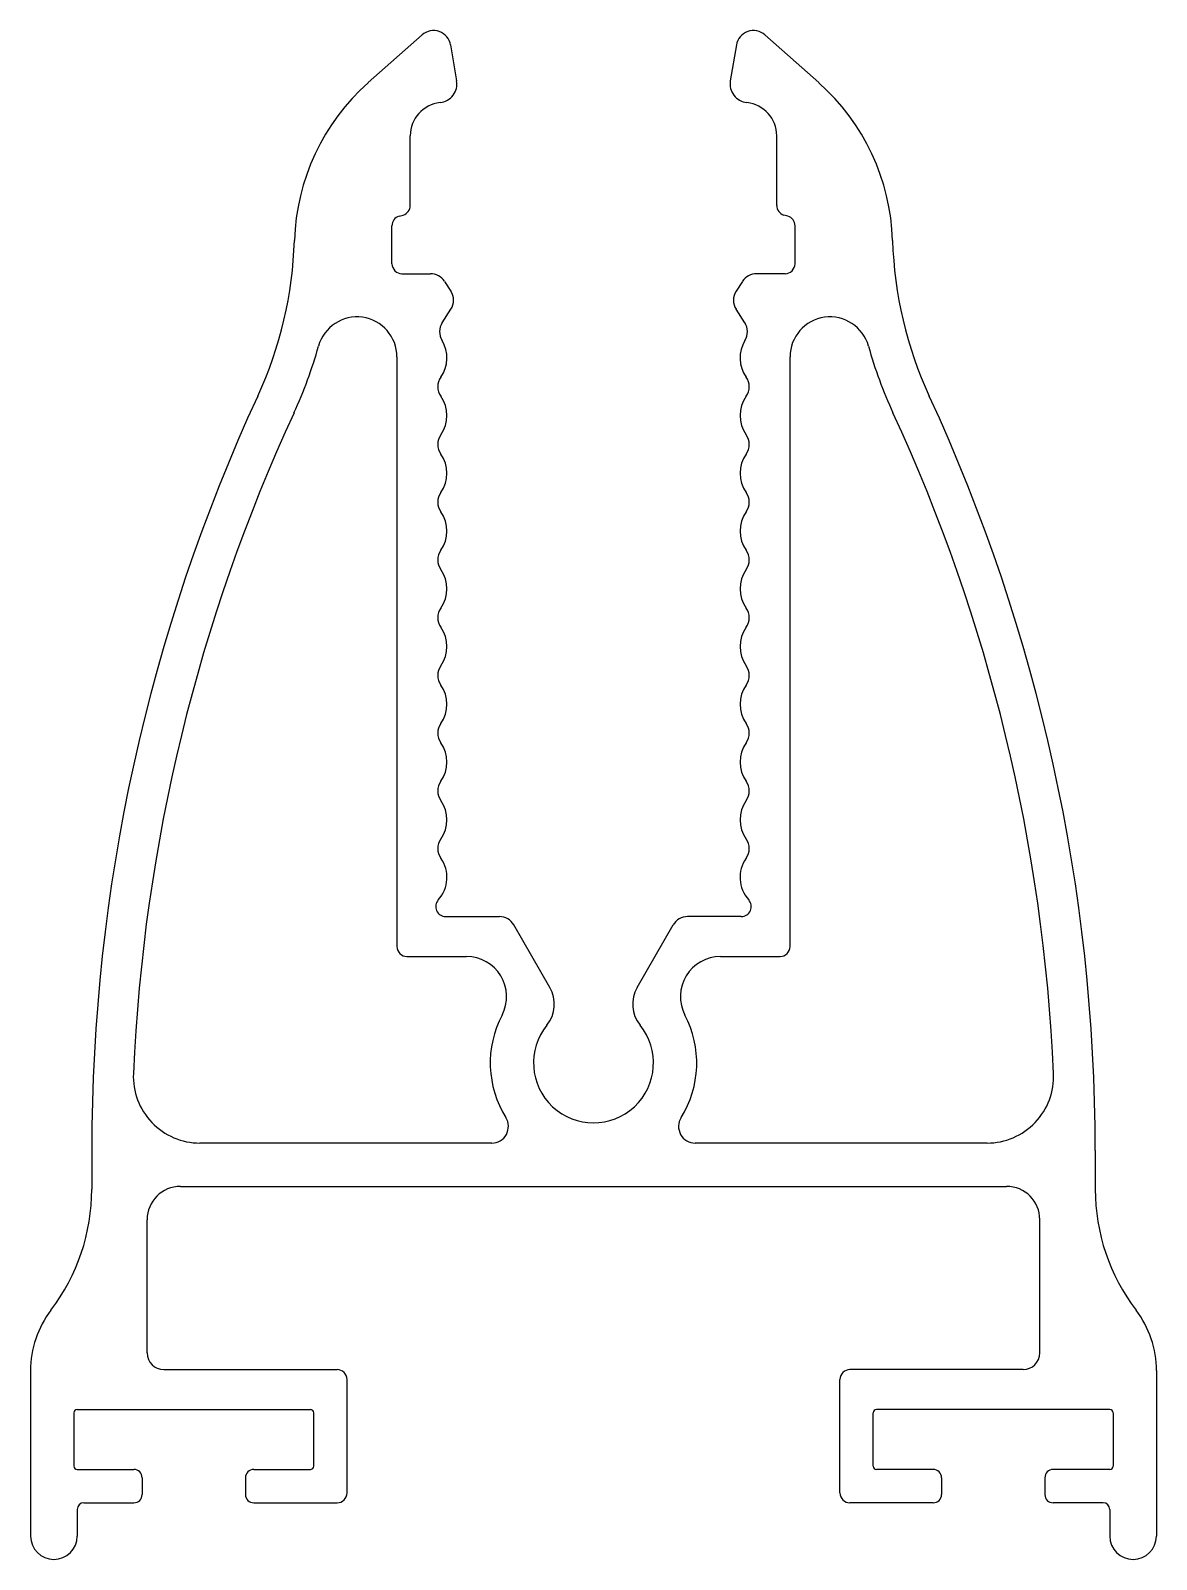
# Model space of a CAD drawing. Extents: x 2660.8 to 2694.6, y 1227.3 to 1273.2.
import ezdxf

# ---------------------------------------------------------------- set-up
doc = ezdxf.new("R2010")
doc.units = 0
doc.layers.get('0').update_dxf_attribs({"linetype": 'CONTINUOUS'})

msp = doc.modelspace()

# ---------------------------------------------------------------- linework, layer by layer
for p, q in [((2672.538, 1273.086), (2670.923, 1271.653)), ((2682.832, 1273.086), (2684.447, 1271.653)), ((2673.395, 1272.784), (2673.577, 1271.71)), ((2681.976, 1272.784), (2681.793, 1271.71)), ((2672.185, 1267.966), (2672.185, 1270.059)), ((2683.185, 1267.966), (2683.185, 1270.059)), ((2671.635, 1266.217), (2671.635, 1267.355)), ((2671.85, 1267.643), (2671.97, 1267.678)), ((2683.52, 1267.643), (2683.4, 1267.678)), ((2683.735, 1266.217), (2683.735, 1267.355)), ((2671.935, 1265.917), (2672.791, 1265.917)), ((2673.211, 1265.688), (2673.403, 1265.391)), ((2682.16, 1265.688), (2681.967, 1265.391)), ((2683.435, 1265.917), (2682.58, 1265.917)), ((2673.144, 1264.447), (2673.403, 1264.848)), ((2682.226, 1264.447), (2681.967, 1264.848)), ((2671.785, 1263.42), (2671.785, 1245.717)), ((2683.585, 1245.717), (2683.585, 1263.42)), ((2673.248, 1246.617), (2674.86, 1246.617)), ((2676.377, 1244.488), (2675.293, 1246.367)), ((2678.993, 1244.488), (2680.078, 1246.367)), ((2682.122, 1246.617), (2680.511, 1246.617)), ((2672.085, 1245.417), (2673.875, 1245.417)), ((2681.495, 1245.417), (2683.285, 1245.417)), ((2674.631, 1239.817), (2665.87, 1239.817)), ((2689.5, 1239.817), (2680.739, 1239.817)), ((2662.621, 1239.59), (2662.621, 1238.431)), ((2692.749, 1239.59), (2692.749, 1238.431)), ((2665.285, 1238.517), (2690.085, 1238.517)), ((2664.285, 1233.517), (2664.285, 1237.517)), ((2691.085, 1233.517), (2691.085, 1237.517)), ((2660.785, 1232.984), (2660.785, 1228.017)), ((2664.785, 1233.017), (2669.985, 1233.017)), ((2690.585, 1233.017), (2685.385, 1233.017)), ((2694.585, 1232.984), (2694.585, 1228.017)), ((2670.285, 1229.317), (2670.285, 1232.717)), ((2685.085, 1229.317), (2685.085, 1232.717)), ((2662.085, 1231.717), (2662.085, 1230.117)), ((2662.185, 1231.817), (2669.185, 1231.817)), ((2669.285, 1230.117), (2669.285, 1231.717)), ((2686.085, 1230.117), (2686.085, 1231.717)), ((2693.185, 1231.817), (2686.185, 1231.817)), ((2693.285, 1231.717), (2693.285, 1230.117)), ((2662.185, 1230.017), (2663.885, 1230.017)), ((2664.135, 1229.767), (2664.135, 1229.267)), ((2667.235, 1229.767), (2667.235, 1229.267)), ((2667.485, 1230.017), (2669.185, 1230.017)), ((2687.885, 1230.017), (2686.185, 1230.017)), ((2688.135, 1229.767), (2688.135, 1229.267)), ((2691.235, 1229.767), (2691.235, 1229.267)), ((2693.185, 1230.017), (2691.485, 1230.017)), ((2662.185, 1228.817), (2662.185, 1228.017)), ((2662.385, 1229.017), (2663.885, 1229.017)), ((2667.485, 1229.017), (2669.985, 1229.017)), ((2687.885, 1229.017), (2685.385, 1229.017)), ((2692.985, 1229.017), (2691.485, 1229.017)), ((2693.185, 1228.817), (2693.185, 1228.017))]:
    msp.add_line(p, q)
for centre, radius, start, end in [((2672.883, 1272.697), 0.519, 9.6408, 131.5881), ((2682.488, 1272.697), 0.519, 48.4119, 170.3592), ((2675.304, 1266.716), 6.6, 131.5881, 178.2612), ((2673.02, 1271.616), 0.565, 276.0524, 9.6408), ((2682.35, 1271.616), 0.565, 170.3592, 263.9476), ((2680.066, 1266.716), 6.6, 1.7388, 48.4119), ((2673.185, 1270.059), 1, 96.0524, 180), ((2682.185, 1270.059), 1, 0, 83.9476), ((2671.885, 1267.966), 0.3, 286.5264, 360), ((2683.485, 1267.966), 0.3, 180, 253.4736), ((2671.935, 1267.355), 0.3, 106.5264, 180), ((2683.435, 1267.355), 0.3, 0, 73.4736), ((2656.712, 1267.281), 12, 335.1873, 358.2612), ((2698.658, 1267.281), 12, 181.7388, 204.8127), ((2671.935, 1266.217), 0.3, 180, 270), ((2683.435, 1266.217), 0.3, 270, 0), ((2672.791, 1265.417), 0.5, 32.8638, 90), ((2682.58, 1265.417), 0.5, 90, 147.1362), ((2672.983, 1265.119), 0.5, 327.1362, 32.8638), ((2682.387, 1265.119), 0.5, 147.1362, 212.8638), ((2670.585, 1263.42), 1.2, 0, 164.4479), ((2684.785, 1263.42), 1.2, 15.5521, 180), ((2673.564, 1264.176), 0.5, 147.1362, 211.5177), ((2681.806, 1264.176), 0.5, 328.4823, 32.8638), ((2656.712, 1267.281), 13.2, 335.1873, 344.4479), ((2672.285, 1263.392), 1, 324.7008, 31.5177), ((2683.085, 1263.392), 1, 148.4823, 215.2992), ((2698.658, 1267.281), 13.2, 195.5521, 204.8127), ((2673.509, 1262.525), 0.5, 144.7008, 215.2992), ((2681.861, 1262.525), 0.5, 324.7008, 35.2992), ((2716.605, 1239.59), 53.984, 155.1873, 180), ((2672.285, 1261.658), 1, 324.7008, 35.2992), ((2683.085, 1261.658), 1, 144.7008, 215.2992), ((2638.765, 1239.59), 53.984, 0, 24.8127), ((2716.605, 1239.59), 52.784, 155.1873, 177.4872), ((2638.765, 1239.59), 52.784, 2.5128, 24.8127), ((2673.509, 1260.791), 0.5, 144.7008, 215.2992), ((2681.861, 1260.791), 0.5, 324.7008, 35.2992), ((2672.285, 1259.925), 1, 324.7008, 35.2992), ((2683.085, 1259.925), 1, 144.7008, 215.2992), ((2673.509, 1259.058), 0.5, 144.7008, 215.2992), ((2681.861, 1259.058), 0.5, 324.7008, 35.2992), ((2672.285, 1258.191), 1, 324.7008, 35.2992), ((2683.085, 1258.191), 1, 144.7008, 215.2992), ((2673.509, 1257.324), 0.5, 144.7008, 215.2992), ((2681.861, 1257.324), 0.5, 324.7008, 35.2992), ((2672.285, 1256.457), 1, 324.7008, 35.2992), ((2683.085, 1256.457), 1, 144.7008, 215.2992), ((2673.509, 1255.591), 0.5, 144.7008, 215.2992), ((2681.861, 1255.591), 0.5, 324.7008, 35.2992), ((2672.285, 1254.724), 1, 324.7008, 35.2992), ((2683.085, 1254.724), 1, 144.7008, 215.2992), ((2673.509, 1253.857), 0.5, 144.7008, 215.2992), ((2681.861, 1253.857), 0.5, 324.7008, 35.2992), ((2672.285, 1252.99), 1, 324.7008, 35.2992), ((2683.085, 1252.99), 1, 144.7008, 215.2992), ((2673.509, 1252.124), 0.5, 144.7008, 215.2992), ((2681.861, 1252.124), 0.5, 324.7008, 35.2992), ((2672.285, 1251.257), 1, 324.7008, 35.2992), ((2683.085, 1251.257), 1, 144.7008, 215.2992), ((2673.509, 1250.39), 0.5, 144.7008, 215.2992), ((2681.861, 1250.39), 0.5, 324.7008, 35.2992), ((2672.285, 1249.523), 1, 324.7008, 35.2992), ((2683.085, 1249.523), 1, 144.7008, 215.2992), ((2673.509, 1248.657), 0.5, 144.7008, 215.2992), ((2681.861, 1248.657), 0.5, 324.7008, 35.2992), ((2672.285, 1247.79), 1, 317.805, 35.2992), ((2683.085, 1247.79), 1, 144.7008, 222.195), ((2673.248, 1246.917), 0.3, 137.805, 270), ((2682.122, 1246.917), 0.3, 270, 42.195), ((2674.86, 1246.117), 0.5, 30, 90), ((2680.511, 1246.117), 0.5, 90, 150), ((2672.085, 1245.717), 0.3, 180, 270), ((2673.875, 1244.217), 1.2, 332.377, 90), ((2681.495, 1244.217), 1.2, 90, 207.623), ((2683.285, 1245.717), 0.3, 270, 0), ((2675.511, 1243.988), 1, 320.9248, 30), ((2679.859, 1243.988), 1, 150, 219.0752), ((2677.685, 1242.223), 3.1, 152.377, 211.9735), ((2677.685, 1242.223), 3.1, 328.0265, 27.623), ((2677.685, 1242.223), 1.8, 140.9248, 39.0752), ((2665.87, 1241.817), 2, 177.4872, 270), ((2689.5, 1241.817), 2, 270, 2.5128), ((2674.631, 1240.317), 0.5, 270, 31.9735), ((2680.739, 1240.317), 0.5, 148.0265, 270), ((2656.621, 1238.431), 6, 322.7512, 0), ((2665.285, 1237.517), 1, 90, 180), ((2690.085, 1237.517), 1, 0, 90), ((2698.749, 1238.431), 6, 180, 217.2488), ((2663.785, 1232.984), 3, 142.7512, 180), ((2691.585, 1232.984), 3, 0, 37.2488), ((2664.785, 1233.517), 0.5, 180, 270), ((2690.585, 1233.517), 0.5, 270, 360), ((2669.985, 1232.717), 0.3, 0, 90), ((2685.385, 1232.717), 0.3, 90, 180), ((2662.185, 1231.717), 0.1, 90, 180), ((2669.185, 1231.717), 0.1, 0, 90), ((2686.185, 1231.717), 0.1, 90, 180), ((2693.185, 1231.717), 0.1, 0, 90), ((2662.185, 1230.117), 0.1, 180, 270), ((2663.885, 1229.767), 0.25, 0, 90), ((2667.485, 1229.767), 0.25, 90, 180), ((2669.185, 1230.117), 0.1, 270, 360), ((2686.185, 1230.117), 0.1, 180, 270), ((2687.885, 1229.767), 0.25, 0, 90), ((2691.485, 1229.767), 0.25, 90, 180), ((2693.185, 1230.117), 0.1, 270, 360), ((2663.885, 1229.267), 0.25, 270, 360), ((2667.485, 1229.267), 0.25, 180, 270), ((2669.985, 1229.317), 0.3, 270, 0), ((2685.385, 1229.317), 0.3, 180, 270), ((2687.885, 1229.267), 0.25, 270, 360), ((2691.485, 1229.267), 0.25, 180, 270), ((2662.385, 1228.817), 0.2, 90, 180), ((2692.985, 1228.817), 0.2, 0, 90), ((2661.485, 1228.017), 0.7, 180, 0), ((2693.885, 1228.017), 0.7, 180, 0)]:
    msp.add_arc(centre, radius, start, end)

doc.saveas('drawing.dxf')
